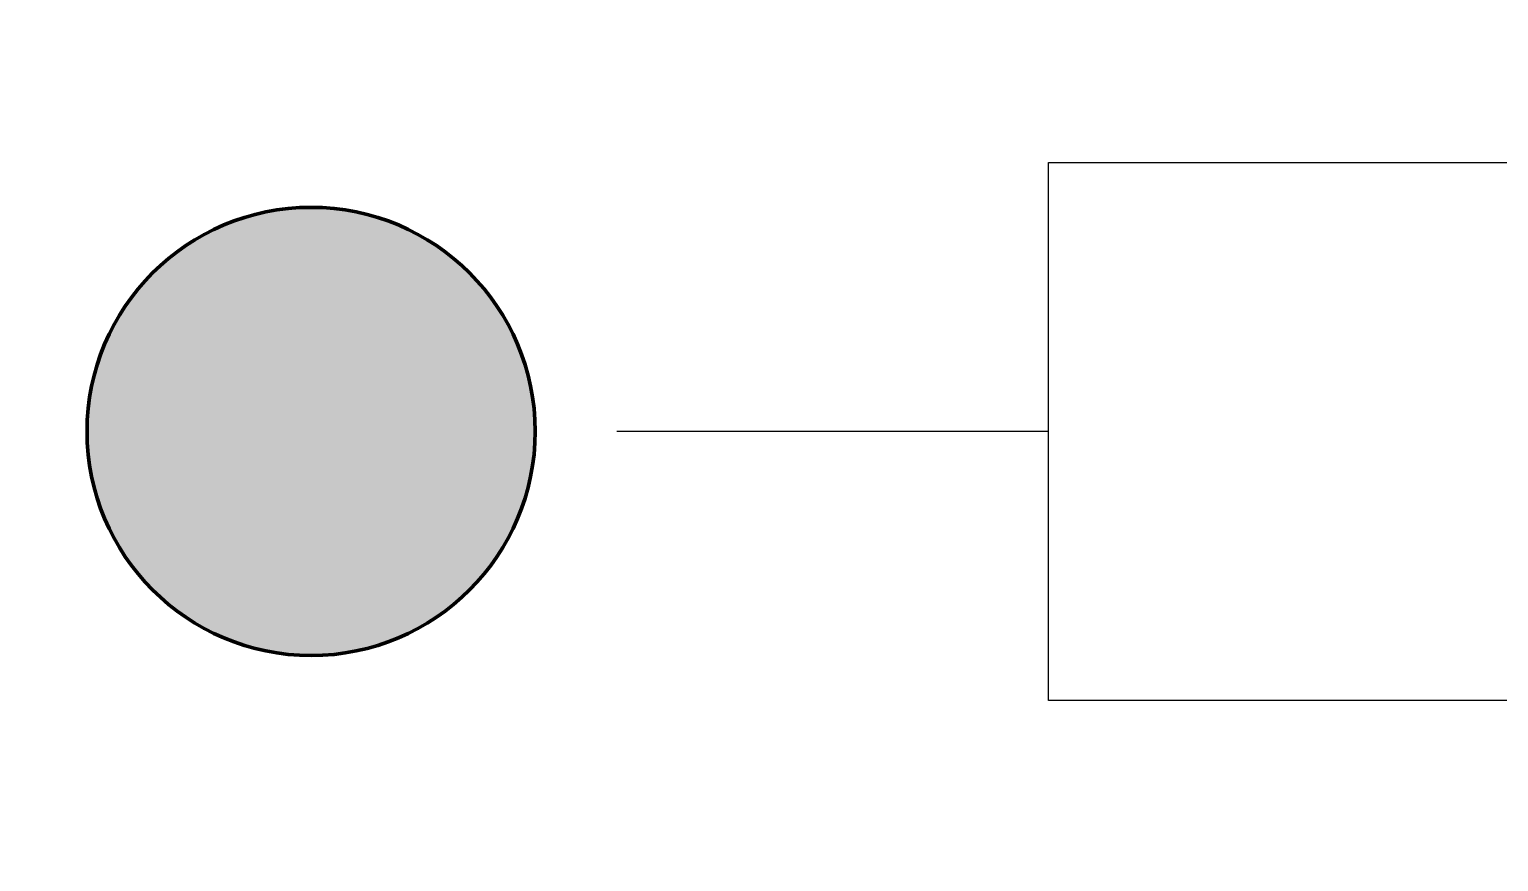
# Model space of a CAD drawing. Header units: inches. Extents: x 3.6 to 56.9, y 3.5 to 76.6.
# Drawn here: x 20.515 to 25.095, y 17.083 to 19.678 of the extents above; entities that cross this region are included whole.
import ezdxf

# ---------------------------------------------------------------- set-up
doc = ezdxf.new("R2010")
doc.units = ezdxf.units.IN
doc.header["$MEASUREMENT"] = 0
for name, color, linetype in [('board', 7, 'Continuous'), ('copper', 7, 'Continuous'), ('mask', 7, 'Continuous'), ('silk', 7, 'Continuous')]:
    doc.layers.add(name, color=color, linetype=linetype)

msp = doc.modelspace()

# ---------------------------------------------------------------- hatches: boundary and pattern name
at = {"layer": 'mask', "true_color": 0xffffff}
h = msp.add_hatch(color=7, dxfattribs=at)
edge = h.paths.add_edge_path()
edge.add_spline(control_points=[(20.6951, 18.4243), (20.6951, 18.8101), (21.0078, 19.1228), (21.3936, 19.1228), (21.7794, 19.1228), (22.0921, 18.8101), (22.0921, 18.4243), (22.0921, 18.0386), (21.7794, 17.7258), (21.3936, 17.7258), (21.0078, 17.7258), (20.6951, 18.0386), (20.6951, 18.4243)], knot_values=[0, 0, 0, 0, 1, 1, 1, 2, 2, 2, 3, 3, 3, 4, 4, 4, 4], degree=3, periodic=1)

# ---------------------------------------------------------------- linework, layer by layer
at = {"layer": 'board', "color": 7, "lineweight": 20, "true_color": 0xffffff}
msp.add_open_spline([(56.8521, 12.1646), (56.8521, 12.1646), (55.3337, 10.6434), (55.3337, 10.6434), (55.3337, 10.6434), (43.9474, 10.6434), (43.9474, 10.6434), (43.9474, 10.6434), (41.4173, 8.1094), (41.4173, 8.1094), (41.4173, 8.1094), (8.7761, 8.1094), (8.7761, 8.1094), (8.7761, 8.1094), (6.246, 10.6434), (6.246, 10.6434), (6.246, 10.6434), (4.7111, 10.6434), (4.7111, 10.6434), (4.2186, 10.5873), (3.7727, 10.9401), (3.7148, 11.4312), (3.7074, 11.4979), (3.7074, 11.5709), (3.7148, 11.6404), (3.7148, 11.6404), (3.7148, 75.5088), (3.7148, 75.5088), (3.6569, 76.0016), (4.0097, 76.4482), (4.5011, 76.5061), (4.5706, 76.5142), (4.6408, 76.5142), (4.7114, 76.5061), (4.7114, 76.5061), (55.8558, 76.5061), (55.8558, 76.5061), (56.3487, 76.5636), (56.7949, 76.2104), (56.8521, 75.7176), (56.8602, 75.6481), (56.8602, 75.5779), (56.8521, 75.5088), (56.8521, 75.5088), (56.8521, 12.1646), (56.8521, 12.1646)], degree=3, knots=[0, 0, 0, 0, 1, 1, 1, 2, 2, 2, 3, 3, 3, 4, 4, 4, 5, 5, 5, 6, 6, 6, 7, 7, 7, 8, 8, 8, 9, 9, 9, 10, 10, 10, 11, 11, 11, 12, 12, 12, 13, 13, 13, 14, 14, 14, 15, 15, 15, 15], dxfattribs=at)
at = {"layer": 'copper', "color": 7, "lineweight": 50, "true_color": 0xffffff}
msp.add_open_spline([(20.6951, 18.4243), (20.6951, 18.8101), (21.0078, 19.1228), (21.3936, 19.1228), (21.7794, 19.1228), (22.0921, 18.8101), (22.0921, 18.4243), (22.0921, 18.0386), (21.7794, 17.7258), (21.3936, 17.7258), (21.0078, 17.7258), (20.6951, 18.0386), (20.6951, 18.4243)], degree=3, knots=[0, 0, 0, 0, 1, 1, 1, 2, 2, 2, 3, 3, 3, 4, 4, 4, 4], dxfattribs=at)
at = {"layer": 'mask', "lineweight": 0}
msp.add_open_spline([(20.6951, 18.4243), (20.6951, 18.8101), (21.0078, 19.1228), (21.3936, 19.1228), (21.7794, 19.1228), (22.0921, 18.8101), (22.0921, 18.4243), (22.0921, 18.0386), (21.7794, 17.7258), (21.3936, 17.7258), (21.0078, 17.7258), (20.6951, 18.0386), (20.6951, 18.4243)], degree=3, knots=[0, 0, 0, 0, 1, 1, 1, 2, 2, 2, 3, 3, 3, 4, 4, 4, 4], dxfattribs=at)
at = {"layer": 'mask', "color": 7, "lineweight": 80, "true_color": 0xffffff}
msp.add_open_spline([(20.6951, 18.4243), (20.6951, 18.8101), (21.0078, 19.1228), (21.3936, 19.1228), (21.7794, 19.1228), (22.0921, 18.8101), (22.0921, 18.4243), (22.0921, 18.0386), (21.7794, 17.7258), (21.3936, 17.7258), (21.0078, 17.7258), (20.6951, 18.0386), (20.6951, 18.4243)], degree=3, knots=[0, 0, 0, 0, 1, 1, 1, 2, 2, 2, 3, 3, 3, 4, 4, 4, 4], dxfattribs=at)
at = {"layer": 'silk', "color": 7, "lineweight": 25, "true_color": 0xffffff}
for points in [[(23.6923, 17.5861), (23.6923, 19.2625)], [(23.6923, 19.2625), (28.7723, 19.2625)], [(23.6923, 18.4243), (22.3461, 18.4243)], [(28.7723, 17.5861), (23.6923, 17.5861)]]:
    msp.add_lwpolyline(points, dxfattribs=at)
at = {"layer": 'silk', "lineweight": 0}
msp.add_open_spline([(20.6951, 18.4243), (20.6951, 18.8101), (21.0078, 19.1228), (21.3936, 19.1228), (21.7794, 19.1228), (22.0921, 18.8101), (22.0921, 18.4243), (22.0921, 18.0386), (21.7794, 17.7258), (21.3936, 17.7258), (21.0078, 17.7258), (20.6951, 18.0386), (20.6951, 18.4243)], degree=3, knots=[0, 0, 0, 0, 1, 1, 1, 2, 2, 2, 3, 3, 3, 4, 4, 4, 4], dxfattribs=at)
at = {"layer": 'silk', "color": 18, "lineweight": 80, "true_color": 0x000000}
msp.add_open_spline([(20.6951, 18.4243), (20.6951, 18.8101), (21.0078, 19.1228), (21.3936, 19.1228), (21.7794, 19.1228), (22.0921, 18.8101), (22.0921, 18.4243), (22.0921, 18.0386), (21.7794, 17.7258), (21.3936, 17.7258), (21.0078, 17.7258), (20.6951, 18.0386), (20.6951, 18.4243)], degree=3, knots=[0, 0, 0, 0, 1, 1, 1, 2, 2, 2, 3, 3, 3, 4, 4, 4, 4], dxfattribs=at)

doc.saveas('drawing.dxf')
